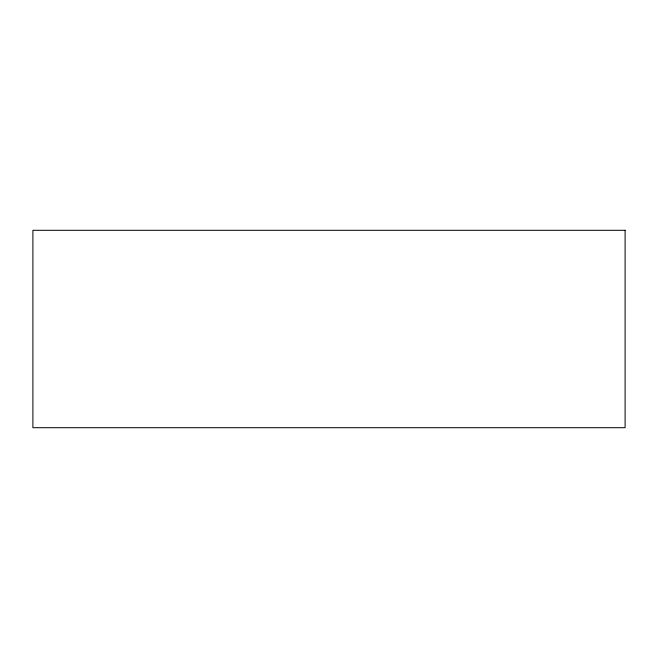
<?xml version="1.0" encoding="UTF-8"?>
<svg xmlns="http://www.w3.org/2000/svg" width="658" height="658" viewBox="0 0 658 658"><rect width="100%" height="100%" fill="white"/><g stroke="black" fill="none" stroke-linecap="round" stroke-linejoin="round"><path stroke-width="0.99" d="M625.1 230.3L32.9 230.3L32.9 427.7L625.1 427.7L625.1 230.3"/></g></svg>
